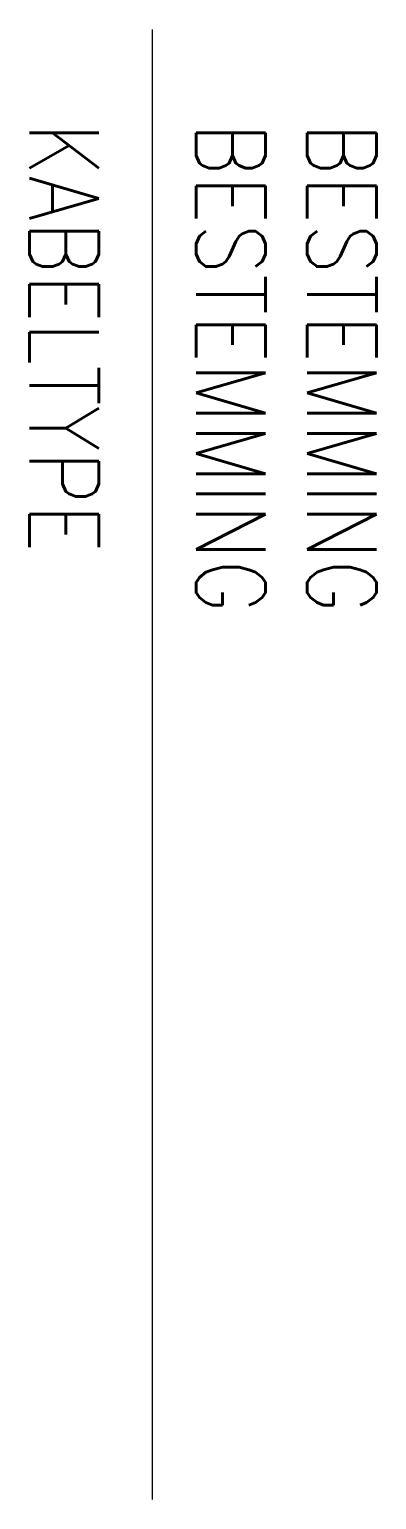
# Model space of a CAD drawing. Extents: x 233.6 to 246.1, y 40 to 93.
import ezdxf

# ---------------------------------------------------------------- set-up
doc = ezdxf.new("R2010")
doc.units = 0
doc.header["$LTSCALE"] = 6
doc.linetypes.add('DASHED', pattern=[0])
doc.layers.add('1', color=8, linetype='CONTINUOUS')
doc.layers.add('10', color=8, linetype='DASHED')
doc.styles.get("Standard").update_dxf_attribs({"font": 'simplex', "width": 0.85})

msp = doc.modelspace()

# ---------------------------------------------------------------- linework, layer by layer
at = {"layer": '1', "color": 0}
msp.add_line((238, 93), (238, 40), dxfattribs=at)

# ---------------------------------------------------------------- texts
at = {"layer": '10', "color": 0, "width": 0.85}
for tag, p, s in [('KABELTYPE', (233.58, 89.639), 'VVB '), ('BESTEMMING', (239.58, 89.639), ''), ('BESTEMMING', (243.58, 89.639), '')]:
    msp.add_attdef(tag, p, s, height=2.5, rotation=270, dxfattribs=at)

doc.saveas('drawing.dxf')
